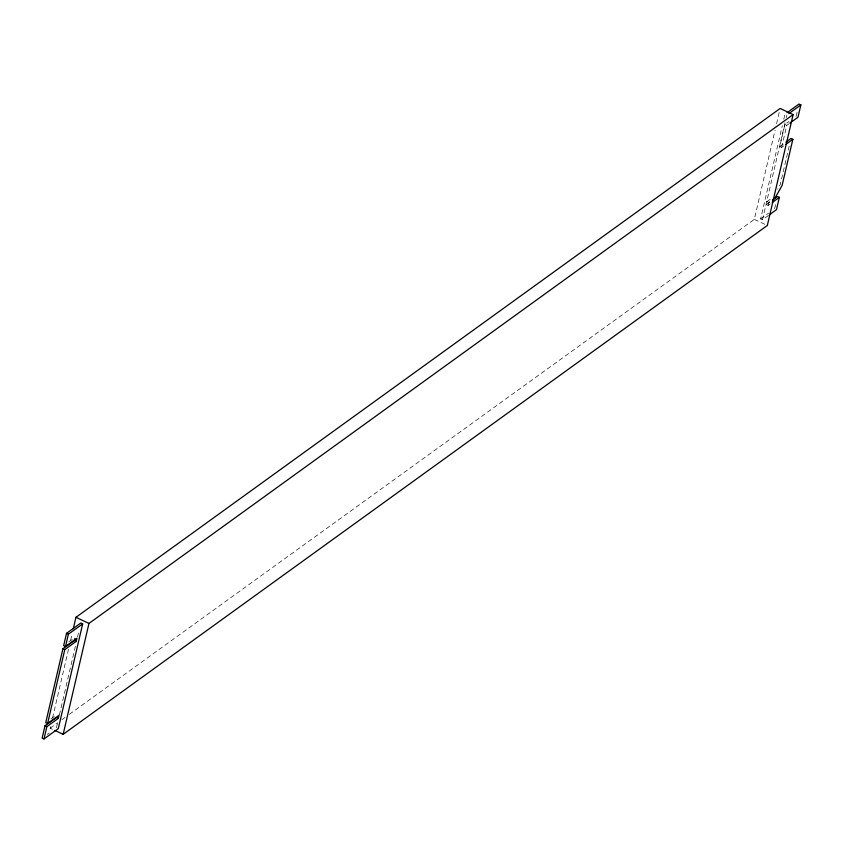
<?xml version="1.0" encoding="UTF-8"?>
<svg xmlns="http://www.w3.org/2000/svg" width="843" height="843" viewBox="0 0 843 843"><rect width="100%" height="100%" fill="white"/><g stroke="black" fill="none" stroke-linecap="round" stroke-linejoin="round"><path stroke-width="0.63" stroke-dasharray="4.21 3.16" d="M52.519 729.311L50.158 728.204L50.749 725.654M52.529 718.004L68.841 647.898M70.622 640.259L72.108 633.883M56.439 727.751L57.925 721.366M59.41 714.98L75.765 644.726M77.545 637.066L79.031 630.68M69.358 714.327L754.327 219.359L775.086 130.138M776.572 123.763L779.238 112.288M768.479 215.439L762.472 219.781L760.618 218.906L782.315 125.67M783.8 119.284L784.981 114.174L786.846 115.048L786.245 117.598M762.472 219.781L785.054 122.709M770.175 203.964L768.142 205.429L766.287 204.554L766.972 201.603L771.071 198.642M783.684 145.923L781.64 147.399L779.786 146.524L784.917 124.469L788.995 121.529M768.142 205.429L768.827 202.489L770.881 201.003M781.64 147.399L786.772 125.344L788.816 123.868M774.622 208.779L776.055 202.615M789.206 146.124L780.249 184.596L777.657 189.169M796.129 116.376L797.562 110.212M68.852 641.913L73.014 638.91M779.786 146.524L784.886 142.846M50.928 718.921L55.09 715.918M766.287 204.554L771.377 200.876M50.158 728.204L57.619 722.809M61.887 719.722L65.09 717.404M47.25 734.39L49.294 732.915M760.618 218.906L768.616 213.121M784.917 124.469L786.772 125.344M766.972 201.603L768.827 202.489M754.327 219.359L767.32 225.481"/><path stroke-width="1.26" d="M47.587 723.547L59.021 715.285L58.304 718.362L56.449 717.488L45.016 725.749L42.15 738.078L44.005 738.953L58.304 728.626L82.667 623.894L80.812 623.019L66.523 633.346L63.657 645.664L65.512 646.539L76.945 638.277L76.228 641.354L64.795 649.616L47.587 723.547L45.733 722.672L62.94 648.741L74.374 640.48L74.848 638.425M44.005 738.953L46.871 726.624L58.304 718.362M65.512 646.539L68.378 634.221L82.667 623.894M73.288 628.783L75.965 617.308L780.133 108.462L793.126 114.595L767.32 225.481L63.151 734.327L54.879 730.428M63.151 734.327L88.958 623.441L793.126 114.595M772.399 200.139L777.488 196.461L779.343 197.336L776.477 209.654L769.48 214.712M785.897 142.109L790.997 138.431L792.852 139.306L782.104 185.471L774.98 198.031L772.926 199.517M786.983 112.73L798.995 104.047L800.85 104.922L797.984 117.251L789.828 123.131M788.848 113.605L800.85 104.922M785.718 144.459L792.852 139.306M772.22 202.489L779.343 197.336M75.965 617.308L88.958 623.441M66.523 633.346L68.378 634.221M74.374 640.48L76.228 641.354M62.94 648.741L64.795 649.616M45.016 725.749L46.871 726.624"/></g></svg>
